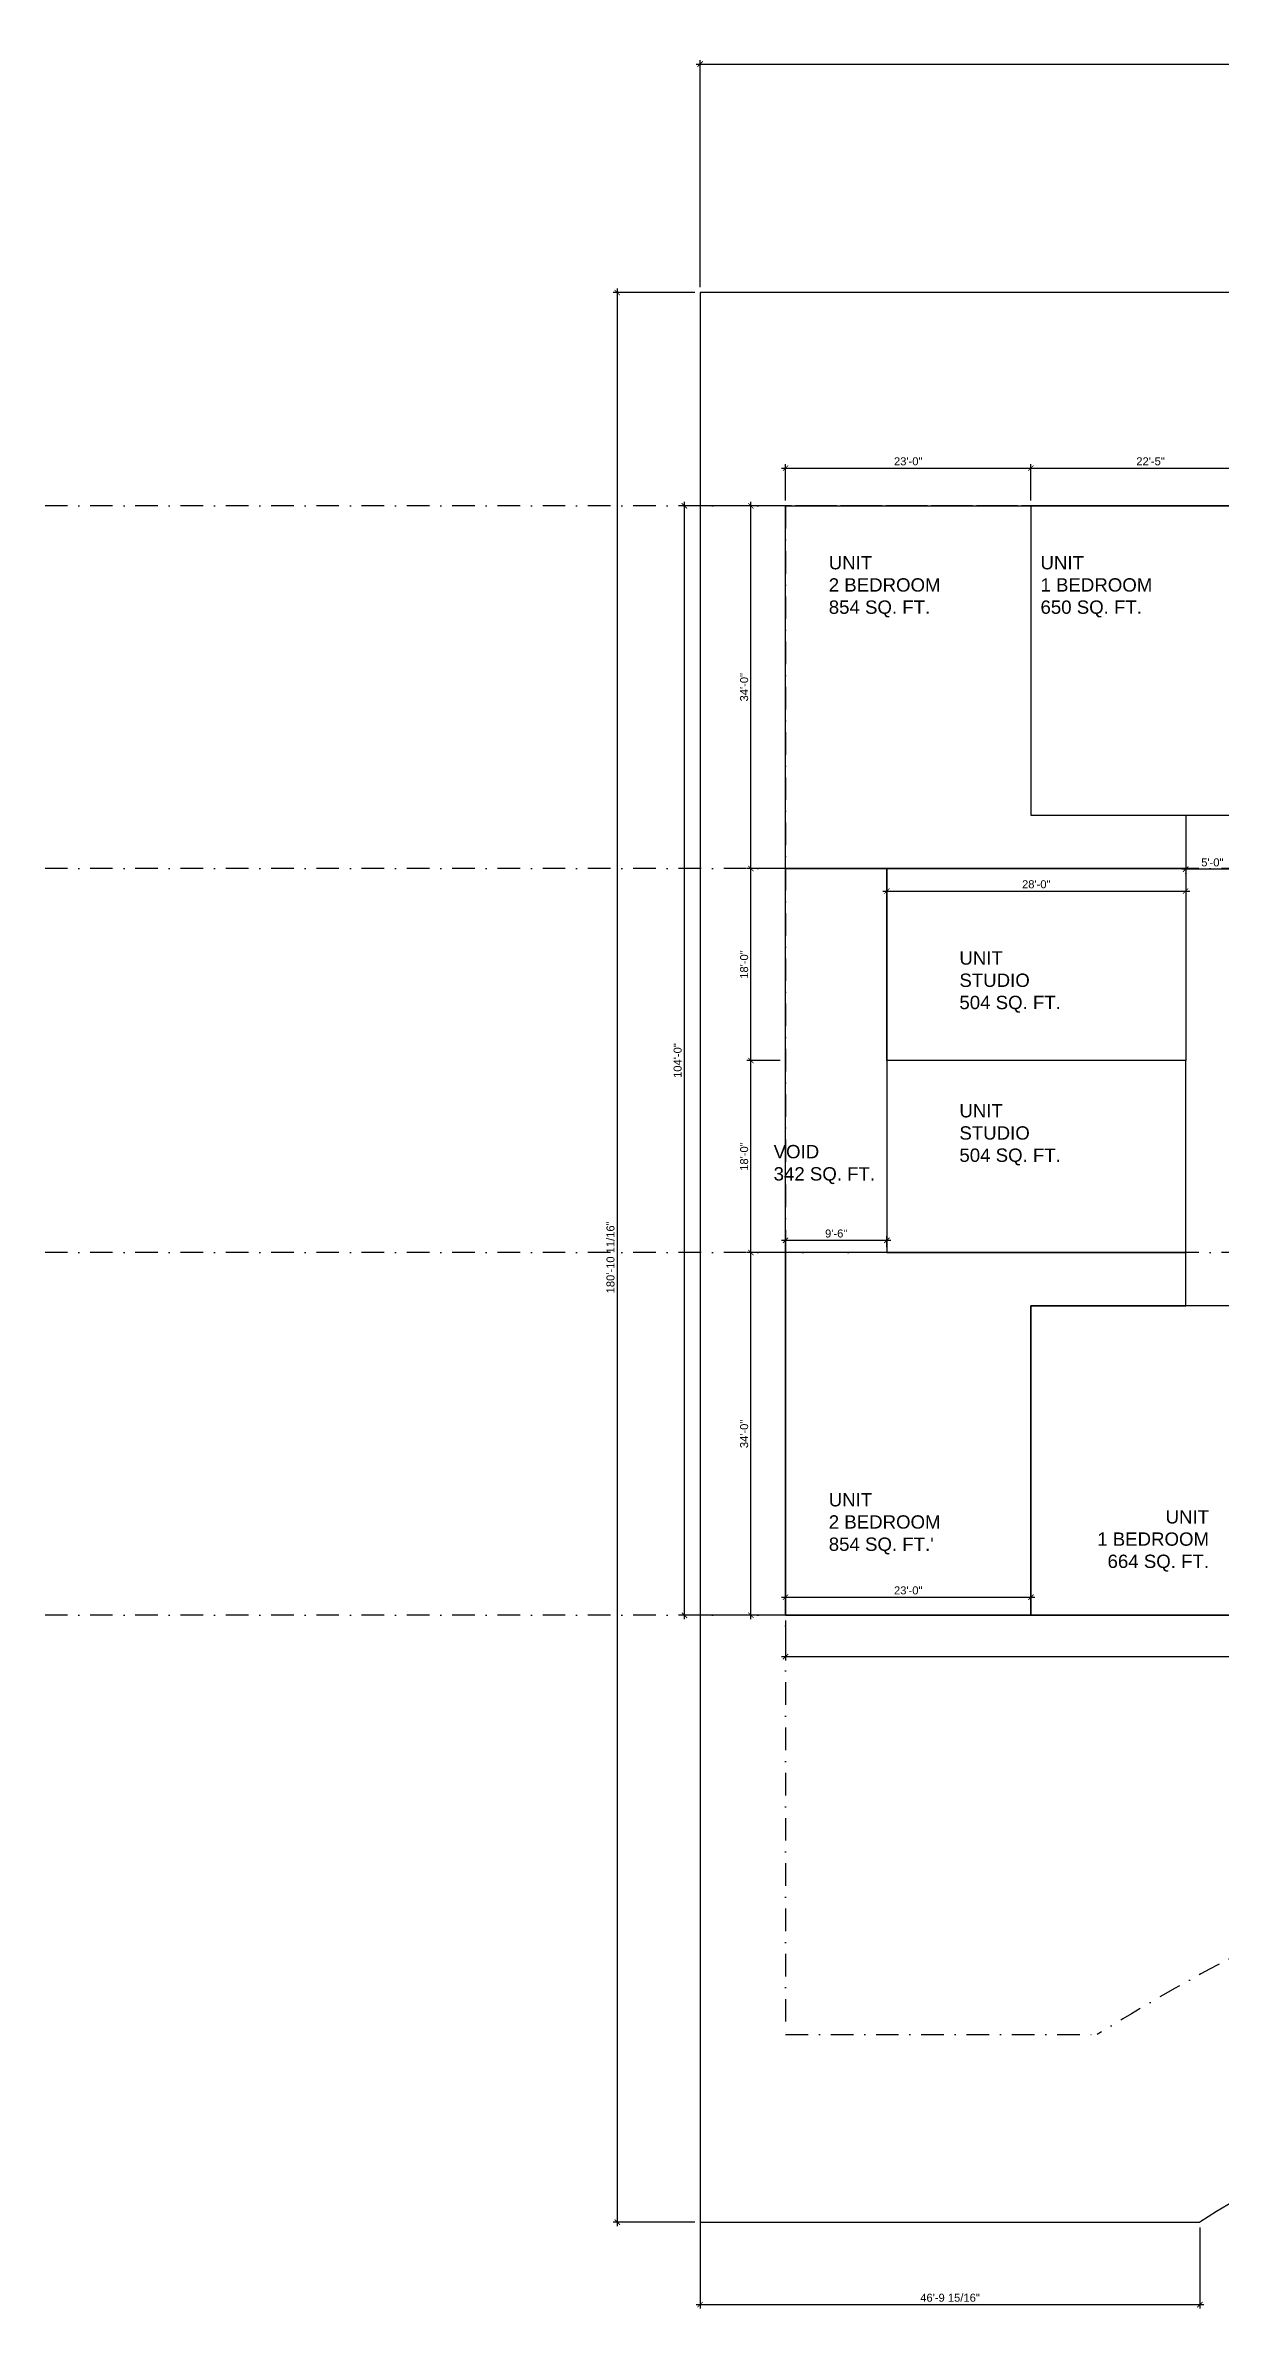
# Model space of a CAD drawing. Header units: feet. Extents: x -7809 to 10324, y 621 to 3578.
# Drawn here: x 3377 to 4699, y 621 to 3169 of the extents above; entities that cross this region are included whole.
import ezdxf

# ---------------------------------------------------------------- set-up
doc = ezdxf.new("R2010")
doc.units = ezdxf.units.FT
doc.header["$LTSCALE"] = 2
doc.linetypes.add('DASHDOT', pattern=[25.4, 12.7, -6.35, 0, -6.35])
doc.layers.add('dimensions', color=9, linetype='Continuous', lineweight=25)
doc.layers.add('text', color=7, linetype='Continuous')
doc.layers.add('walls', color=150, linetype='Continuous')
doc.styles.get("Standard").update_dxf_attribs({"font": 'arial.ttf'})
doc.dimstyles.new('Arch96', dxfattribs={"dimscale": 96, "dimtxt": 0.09375, "dimasz": 0.0625, "dimexe": 0.046875, "dimexo": 0.0625, "dimgap": 0.03125, "dimtad": 1, "dimtoh": 1, "dimdec": 4, "dimzin": 3, "dimdsep": 46, "dimlunit": 4, "dimtxsty": 'Standard', "dimblk": 'ARO14', "dimblk1": 'ARCHTICK', "dimblk2": 'ARCHTICK', "dimsah": 1, "dimcen": 0.1875, "dimdle": 0.046875, "dimclrd": 256, "dimclre": 256, "dimclrt": 256, "dimaunit": 1, "dimadec": 3, "dimazin": 2, "dimtfac": 1, "dimtdec": 4, "dimtmove": 2, "dimatfit": 3, "dimldrblk": 'ARO14', "dimfxl": 1, "dimfrac": 2, "dimlwd": -3, "dimlwe": -3, "dimarcsym": 0})

# ---------------------------------------------------------------- blocks, each defined once
blk = doc.blocks.new('_ARCHTICK')
at = {"linetype": 'ByBlock', "const_width": 0.15}
blk.add_lwpolyline([(-0.5, -0.5), (0.5, 0.5)], dxfattribs=at)
blk = doc.blocks.new('*D95')
at = {"layer": 'Defpoints', "color": 0, "transparency": 16777216}
for p in [(4095.6, 2650.5), (4209.3, 2650.5), (4209.3, 1402.5)]:
    blk.add_point(p, dxfattribs=at)
at = {"layer": 'dimensions', "lineweight": -3, "transparency": 16777216}
for p, q in [((4203.3, 2650.5), (4091.1, 2650.5)), ((4095.6, 1398), (4095.6, 2655)), ((4203.3, 1402.5), (4091.1, 1402.5))]:
    blk.add_line(p, q, dxfattribs=at)
at = {"layer": 'dimensions', "lineweight": -3, "transparency": 16777216, "xscale": 6, "yscale": 6, "zscale": 6}
for p, rotation in [((4095.6, 2650.5), 90), ((4095.6, 1402.5), 270)]:
    blk.add_blockref('_ARCHTICK', p, dxfattribs=dict(at, rotation=rotation))
at = {"layer": 'dimensions', "transparency": 16777216, "insert": (4088, 2026.5), "char_height": 9, "attachment_point": 5, "rotation": 90}
blk.add_mtext('104\'-0"', dxfattribs=at)
blk = doc.blocks.new('ARO14')
blk.add_line((0, 0), (-1.02, 0))
at = {"const_width": 0.0625}
blk.add_lwpolyline([(-0.77, 0.47), (0, 0), (-0.77, -0.47)], dxfattribs=at)
blk = doc.blocks.new('*D96')
at = {"layer": 'Defpoints', "color": 0, "transparency": 16777216}
for p in [(4209.3, 1402.5), (5865.3, 1402.5), (5865.3, 1356)]:
    blk.add_point(p, dxfattribs=at)
at = {"layer": 'dimensions', "lineweight": -3, "transparency": 16777216}
for p, q in [((4209.3, 1396.5), (4209.3, 1351.5)), ((5865.3, 1396.5), (5865.3, 1351.5)), ((4204.8, 1356), (5869.8, 1356))]:
    blk.add_line(p, q, dxfattribs=at)
at = {"layer": 'dimensions', "lineweight": -3, "transparency": 16777216, "xscale": 6, "yscale": 6, "zscale": 6, "rotation": 180}
blk.add_blockref('_ARCHTICK', (4209.3, 1356), dxfattribs=at)
at = {"layer": 'dimensions', "lineweight": -3, "transparency": 16777216, "xscale": 6, "yscale": 6, "zscale": 6}
blk.add_blockref('_ARCHTICK', (5865.3, 1356), dxfattribs=at)
at = {"layer": 'dimensions', "transparency": 16777216, "insert": (5037.3, 1363.6), "char_height": 9, "attachment_point": 5}
blk.add_mtext('138\'-0"', dxfattribs=at)
blk = doc.blocks.new('*D92')
at = {"layer": 'Defpoints', "color": 0, "transparency": 16777216}
for p in [(4170.4, 2026.5), (4209.3, 2026.5), (4209.3, 1810.5)]:
    blk.add_point(p, dxfattribs=at)
at = {"layer": 'dimensions', "lineweight": -3, "transparency": 16777216}
for p, q in [((4203.3, 2026.5), (4165.9, 2026.5)), ((4170.4, 1806), (4170.4, 2031)), ((4203.3, 1810.5), (4165.9, 1810.5))]:
    blk.add_line(p, q, dxfattribs=at)
at = {"layer": 'dimensions', "lineweight": -3, "transparency": 16777216, "xscale": 6, "yscale": 6, "zscale": 6}
for p, rotation in [((4170.4, 2026.5), 90), ((4170.4, 1810.5), 270)]:
    blk.add_blockref('_ARCHTICK', p, dxfattribs=dict(at, rotation=rotation))
at = {"layer": 'dimensions', "transparency": 16777216, "insert": (4162.8, 1918.5), "char_height": 9, "attachment_point": 5, "rotation": 90}
blk.add_mtext('18\'-0"', dxfattribs=at)
blk = doc.blocks.new('*D105')
at = {"layer": 'Defpoints', "color": 0, "transparency": 16777216}
for p in [(4323.3, 2242.5), (4659.3, 2242.5), (4659.3, 2217.2)]:
    blk.add_point(p, dxfattribs=at)
at = {"layer": 'dimensions', "lineweight": -3, "transparency": 16777216}
for p, q in [((4318.8, 2217.2), (4663.8, 2217.2)), ((4323.3, 2236.5), (4323.3, 2212.7)), ((4659.3, 2236.5), (4659.3, 2212.7))]:
    blk.add_line(p, q, dxfattribs=at)
at = {"layer": 'dimensions', "lineweight": -3, "transparency": 16777216, "xscale": 6, "yscale": 6, "zscale": 6, "rotation": 180}
blk.add_blockref('_ARCHTICK', (4323.3, 2217.2), dxfattribs=at)
at = {"layer": 'dimensions', "lineweight": -3, "transparency": 16777216, "xscale": 6, "yscale": 6, "zscale": 6}
blk.add_blockref('_ARCHTICK', (4659.3, 2217.2), dxfattribs=at)
at = {"layer": 'dimensions', "transparency": 16777216, "insert": (4491.3, 2224.8), "char_height": 9, "attachment_point": 5}
blk.add_mtext('28\'-0"', dxfattribs=at)
blk = doc.blocks.new('*D93')
at = {"layer": 'Defpoints', "color": 0, "transparency": 16777216}
for p in [(4170.4, 1810.5), (4209.3, 1810.5), (4209.3, 1402.5)]:
    blk.add_point(p, dxfattribs=at)
at = {"layer": 'dimensions', "lineweight": -3, "transparency": 16777216}
for p, q in [((4203.3, 1810.5), (4165.9, 1810.5)), ((4170.4, 1398), (4170.4, 1815)), ((4203.3, 1402.5), (4165.9, 1402.5))]:
    blk.add_line(p, q, dxfattribs=at)
at = {"layer": 'dimensions', "lineweight": -3, "transparency": 16777216, "xscale": 6, "yscale": 6, "zscale": 6}
for p, rotation in [((4170.4, 1810.5), 90), ((4170.4, 1402.5), 270)]:
    blk.add_blockref('_ARCHTICK', p, dxfattribs=dict(at, rotation=rotation))
at = {"layer": 'dimensions', "transparency": 16777216, "insert": (4162.8, 1606.5), "char_height": 9, "attachment_point": 5, "rotation": 90}
blk.add_mtext('34\'-0"', dxfattribs=at)
blk = doc.blocks.new('*D94')
at = {"layer": 'Defpoints', "color": 0, "transparency": 16777216}
for p in [(4170.4, 2242.5), (4209.3, 2242.5), (4209.3, 2026.5)]:
    blk.add_point(p, dxfattribs=at)
at = {"layer": 'dimensions', "lineweight": -3, "transparency": 16777216}
for p, q in [((4203.3, 2242.5), (4165.9, 2242.5)), ((4170.4, 2022), (4170.4, 2247)), ((4203.3, 2026.5), (4165.9, 2026.5))]:
    blk.add_line(p, q, dxfattribs=at)
at = {"layer": 'dimensions', "lineweight": -3, "transparency": 16777216, "xscale": 6, "yscale": 6, "zscale": 6}
for p, rotation in [((4170.4, 2242.5), 90), ((4170.4, 2026.5), 270)]:
    blk.add_blockref('_ARCHTICK', p, dxfattribs=dict(at, rotation=rotation))
at = {"layer": 'dimensions', "transparency": 16777216, "insert": (4162.8, 2134.5), "char_height": 9, "attachment_point": 5, "rotation": 90}
blk.add_mtext('18\'-0"', dxfattribs=at)
blk = doc.blocks.new('*D97')
at = {"layer": 'Defpoints', "color": 0, "transparency": 16777216}
for p in [(4170.4, 2650.5), (4209.3, 2650.5), (4209.3, 2242.5)]:
    blk.add_point(p, dxfattribs=at)
at = {"layer": 'dimensions', "lineweight": -3, "transparency": 16777216}
for p, q in [((4203.3, 2650.5), (4165.9, 2650.5)), ((4170.4, 2238), (4170.4, 2655)), ((4203.3, 2242.5), (4165.9, 2242.5))]:
    blk.add_line(p, q, dxfattribs=at)
at = {"layer": 'dimensions', "lineweight": -3, "transparency": 16777216, "xscale": 6, "yscale": 6, "zscale": 6}
for p, rotation in [((4170.4, 2650.5), 90), ((4170.4, 2242.5), 270)]:
    blk.add_blockref('_ARCHTICK', p, dxfattribs=dict(at, rotation=rotation))
at = {"layer": 'dimensions', "transparency": 16777216, "insert": (4162.8, 2446.5), "char_height": 9, "attachment_point": 5, "rotation": 90}
blk.add_mtext('34\'-0"', dxfattribs=at)
blk = doc.blocks.new('*D98')
at = {"layer": 'Defpoints', "color": 0, "transparency": 16777216}
for p in [(4485.3, 2693), (4209.3, 2650.5), (4485.3, 2650.5)]:
    blk.add_point(p, dxfattribs=at)
at = {"layer": 'dimensions', "lineweight": -3, "transparency": 16777216}
for p, q in [((4204.8, 2693), (4489.8, 2693)), ((4209.3, 2656.5), (4209.3, 2697.5)), ((4485.3, 2656.5), (4485.3, 2697.5))]:
    blk.add_line(p, q, dxfattribs=at)
at = {"layer": 'dimensions', "lineweight": -3, "transparency": 16777216, "xscale": 6, "yscale": 6, "zscale": 6, "rotation": 180}
blk.add_blockref('_ARCHTICK', (4209.3, 2693), dxfattribs=at)
at = {"layer": 'dimensions', "lineweight": -3, "transparency": 16777216, "xscale": 6, "yscale": 6, "zscale": 6}
blk.add_blockref('_ARCHTICK', (4485.3, 2693), dxfattribs=at)
at = {"layer": 'dimensions', "transparency": 16777216, "insert": (4347.3, 2700.6), "char_height": 9, "attachment_point": 5}
blk.add_mtext('23\'-0"', dxfattribs=at)
blk = doc.blocks.new('*D99')
at = {"layer": 'Defpoints', "color": 0, "transparency": 16777216}
for p in [(4754.3, 2693), (4485.3, 2650.5), (4754.3, 2650.5)]:
    blk.add_point(p, dxfattribs=at)
at = {"layer": 'dimensions', "lineweight": -3, "transparency": 16777216}
for p, q in [((4480.8, 2693), (4758.8, 2693)), ((4485.3, 2656.5), (4485.3, 2697.5)), ((4754.3, 2656.5), (4754.3, 2697.5))]:
    blk.add_line(p, q, dxfattribs=at)
at = {"layer": 'dimensions', "lineweight": -3, "transparency": 16777216, "xscale": 6, "yscale": 6, "zscale": 6, "rotation": 180}
blk.add_blockref('_ARCHTICK', (4485.3, 2693), dxfattribs=at)
at = {"layer": 'dimensions', "lineweight": -3, "transparency": 16777216, "xscale": 6, "yscale": 6, "zscale": 6}
blk.add_blockref('_ARCHTICK', (4754.3, 2693), dxfattribs=at)
at = {"layer": 'dimensions', "transparency": 16777216, "insert": (4619.8, 2700.6), "char_height": 9, "attachment_point": 5}
blk.add_mtext('22\'-5"', dxfattribs=at)
blk = doc.blocks.new('*D109')
at = {"layer": 'Defpoints', "color": 0, "transparency": 16777216}
for p in [(4659.3, 2242.5), (4659.3, 2241.9), (4719.3, 2242.5)]:
    blk.add_point(p, dxfattribs=at)
at = {"layer": 'dimensions', "lineweight": -3, "transparency": 16777216}
for p, q in [((4723.8, 2241.9), (4654.8, 2241.9)), ((4659.3, 2236.5), (4659.3, 2237.4)), ((4719.3, 2236.5), (4719.3, 2237.4))]:
    blk.add_line(p, q, dxfattribs=at)
at = {"layer": 'dimensions', "lineweight": -3, "transparency": 16777216, "xscale": 6, "yscale": 6, "zscale": 6, "rotation": 180}
blk.add_blockref('_ARCHTICK', (4659.3, 2241.9), dxfattribs=at)
at = {"layer": 'dimensions', "lineweight": -3, "transparency": 16777216, "xscale": 6, "yscale": 6, "zscale": 6}
blk.add_blockref('_ARCHTICK', (4719.3, 2241.9), dxfattribs=at)
at = {"layer": 'dimensions', "transparency": 16777216, "insert": (4689.3, 2249.4), "char_height": 9, "attachment_point": 5}
blk.add_mtext('5\'-0"', dxfattribs=at)
blk = doc.blocks.new('*D112')
at = {"layer": 'Defpoints', "color": 0, "transparency": 16777216}
for p in [(4209.3, 1810.5), (4323.3, 1824.3), (4323.3, 1810.5)]:
    blk.add_point(p, dxfattribs=at)
at = {"layer": 'dimensions', "lineweight": -3, "transparency": 16777216}
for p, q in [((4204.8, 1824.3), (4327.8, 1824.3)), ((4209.3, 1816.5), (4209.3, 1828.8)), ((4323.3, 1816.5), (4323.3, 1828.8))]:
    blk.add_line(p, q, dxfattribs=at)
at = {"layer": 'dimensions', "lineweight": -3, "transparency": 16777216, "xscale": 6, "yscale": 6, "zscale": 6, "rotation": 180}
blk.add_blockref('_ARCHTICK', (4209.3, 1824.3), dxfattribs=at)
at = {"layer": 'dimensions', "lineweight": -3, "transparency": 16777216, "xscale": 6, "yscale": 6, "zscale": 6}
blk.add_blockref('_ARCHTICK', (4323.3, 1824.3), dxfattribs=at)
at = {"layer": 'dimensions', "transparency": 16777216, "insert": (4266.3, 1831.9), "char_height": 9, "attachment_point": 5}
blk.add_mtext('9\'-6"', dxfattribs=at)
blk = doc.blocks.new('*D114')
at = {"layer": 'Defpoints', "color": 0, "transparency": 16777216}
for p in [(4209.3, 1402.5), (4485.3, 1422.8), (4485.3, 1402.5)]:
    blk.add_point(p, dxfattribs=at)
at = {"layer": 'dimensions', "lineweight": -3, "transparency": 16777216}
for p, q in [((4209.3, 1408.5), (4209.3, 1427.3)), ((4485.3, 1408.5), (4485.3, 1427.3)), ((4204.8, 1422.8), (4489.8, 1422.8))]:
    blk.add_line(p, q, dxfattribs=at)
at = {"layer": 'dimensions', "lineweight": -3, "transparency": 16777216, "xscale": 6, "yscale": 6, "zscale": 6, "rotation": 180}
blk.add_blockref('_ARCHTICK', (4209.3, 1422.8), dxfattribs=at)
at = {"layer": 'dimensions', "lineweight": -3, "transparency": 16777216, "xscale": 6, "yscale": 6, "zscale": 6}
blk.add_blockref('_ARCHTICK', (4485.3, 1422.8), dxfattribs=at)
at = {"layer": 'dimensions', "transparency": 16777216, "insert": (4347.3, 1430.4), "char_height": 9, "attachment_point": 5}
blk.add_mtext('23\'-0"', dxfattribs=at)
blk = doc.blocks.new('*D138')
at = {"layer": 'Defpoints', "color": 0, "transparency": 16777216}
for p in [(6021.4, 3147.6), (4113.3, 2890.5), (6021.4, 2890.5)]:
    blk.add_point(p, dxfattribs=at)
at = {"layer": 'dimensions', "lineweight": -3, "transparency": 16777216}
for p, q in [((4108.8, 3147.6), (6025.9, 3147.6)), ((4113.3, 2896.5), (4113.3, 3152.1)), ((6021.4, 2896.5), (6021.4, 3152.1))]:
    blk.add_line(p, q, dxfattribs=at)
at = {"layer": 'dimensions', "lineweight": -3, "transparency": 16777216, "xscale": 6, "yscale": 6, "zscale": 6, "rotation": 180}
blk.add_blockref('_ARCHTICK', (4113.3, 3147.6), dxfattribs=at)
at = {"layer": 'dimensions', "lineweight": -3, "transparency": 16777216, "xscale": 6, "yscale": 6, "zscale": 6}
blk.add_blockref('_ARCHTICK', (6021.4, 3147.6), dxfattribs=at)
at = {"layer": 'dimensions', "transparency": 16777216, "insert": (5067.4, 3155.2), "char_height": 9, "attachment_point": 5}
blk.add_mtext('159\'-0 1/8"', dxfattribs=at)
blk = doc.blocks.new('*D140')
at = {"layer": 'Defpoints', "color": 0, "transparency": 16777216}
for p in [(4113.3, 2890.5), (4020.1, 719.8), (4113.3, 719.8)]:
    blk.add_point(p, dxfattribs=at)
at = {"layer": 'dimensions', "lineweight": -3, "transparency": 16777216}
for p, q in [((4107.3, 2890.5), (4015.6, 2890.5)), ((4020.1, 2895), (4020.1, 715.3)), ((4107.3, 719.8), (4015.6, 719.8))]:
    blk.add_line(p, q, dxfattribs=at)
at = {"layer": 'dimensions', "lineweight": -3, "transparency": 16777216, "xscale": 6, "yscale": 6, "zscale": 6}
for p, rotation in [((4020.1, 2890.5), 90), ((4020.1, 719.8), 270)]:
    blk.add_blockref('_ARCHTICK', p, dxfattribs=dict(at, rotation=rotation))
at = {"layer": 'dimensions', "transparency": 16777216, "insert": (4012.5, 1805.1), "char_height": 9, "attachment_point": 5, "rotation": 90}
blk.add_mtext('180\'-10 11/16"', dxfattribs=at)
blk = doc.blocks.new('*D141')
at = {"layer": 'Defpoints', "color": 0, "transparency": 16777216}
for p in [(4113.3, 719.8), (4675.3, 719.8), (4675.3, 627)]:
    blk.add_point(p, dxfattribs=at)
at = {"layer": 'dimensions', "lineweight": -3, "transparency": 16777216}
for p, q in [((4113.3, 713.8), (4113.3, 622.5)), ((4675.3, 713.8), (4675.3, 622.5)), ((4108.8, 627), (4679.8, 627))]:
    blk.add_line(p, q, dxfattribs=at)
at = {"layer": 'dimensions', "lineweight": -3, "transparency": 16777216, "xscale": 6, "yscale": 6, "zscale": 6, "rotation": 180}
blk.add_blockref('_ARCHTICK', (4113.3, 627), dxfattribs=at)
at = {"layer": 'dimensions', "lineweight": -3, "transparency": 16777216, "xscale": 6, "yscale": 6, "zscale": 6}
blk.add_blockref('_ARCHTICK', (4675.3, 627), dxfattribs=at)
at = {"layer": 'dimensions', "transparency": 16777216, "insert": (4394.3, 634.7), "char_height": 9, "attachment_point": 5}
blk.add_mtext('46\'-9 15/16"', dxfattribs=at)

msp = doc.modelspace()

# ---------------------------------------------------------------- linework, layer by layer
msp.add_lwpolyline([(4209.32478, 2650.46134), (5865.32478, 2650.46134), (5865.32478, 1402.46134), (4209.32478, 1402.46134)], close=True)
at = {"layer": 'dimensions', "linetype": 'DASHDOT'}
for p, q in [((6761.11816, 2650.46134), (3376.87461, 2650.46134)), ((5925.44478, 2650.46134), (4209.32478, 2650.46134)), ((4209.32478, 2650.46134), (4209.32478, 930.74134)), ((6761.11816, 2242.46134), (3376.87461, 2242.46134)), ((6761.11816, 1810.46134), (3376.87461, 1810.46134)), ((6761.11816, 1402.46134), (3376.87461, 1402.46134)), ((4209.32478, 930.74134), (4559.88965, 930.74134))]:
    msp.add_line(p, q, dxfattribs=at)
msp.add_arc((5765.47753, -994.57799), 2271.62864, 85.96191043, 122.05379187, dxfattribs=at)
at = {"layer": 'walls'}
for p, q in [((6021.44478, 2890.46134), (4113.32478, 2890.46134)), ((4113.32478, 2890.46134), (4113.32478, 690.74134)), ((4113.32478, 719.77164), (4675.28478, 719.77164))]:
    msp.add_line(p, q, dxfattribs=at)
for points in [[(4659.32478, 2302.46134), (4659.32478, 2242.46134), (4209.32478, 2242.46134), (4209.32478, 2650.46134), (4485.32478, 2650.46134), (4485.32478, 2302.46134), (4659.32478, 2302.46134)], [(4659.32478, 1750.46134), (4659.32478, 1810.46134), (4209.32478, 1810.46134), (4209.32478, 1402.46134), (4485.32478, 1402.46134), (4485.32478, 1750.46134), (4659.32478, 1750.46134)]]:
    msp.add_lwpolyline(points, dxfattribs=at)
for points in [[(4485.32478, 2302.46134), (4754.32478, 2302.46134), (4754.32478, 2650.46134), (4485.32478, 2650.46134)], [(4209.32478, 2242.46134), (4323.32478, 2242.46134), (4323.32478, 1810.46134), (4209.32478, 1810.46134)], [(4323.32478, 2242.46134), (4659.32478, 2242.46134), (4659.32478, 2026.46134), (4323.32478, 2026.46134)], [(4323.32478, 1810.46134), (4659.32478, 1810.46134), (4659.32478, 2026.46134), (4323.32478, 2026.46134)], [(4770.55762, 1750.46134), (4485.32478, 1750.46134), (4485.32478, 1402.46134), (4749.32478, 1402.46134)]]:
    msp.add_lwpolyline(points, close=True, dxfattribs=at)
msp.add_arc((5765.47753, -994.57799), 2031.62864, 82.76200257, 122.45318089, dxfattribs=at)

# ---------------------------------------------------------------- texts
at = {"layer": 'text', "char_height": 15}
for s, width, insert, attachment_point in [('UNIT\\P2 BEDROOM\\P854 SQ. FT.', 131.6050053, (4257.91221, 2594.10191), 1), ('UNIT\\P1 BEDROOM\\P650 SQ. FT.', 179.3531107, (4496.03475, 2594.10191), 1), ('UNIT\\PSTUDIO\\P504 SQ. FT.', 131.6050053, (4404.82959, 2149.37014), 1), ('UNIT\\PSTUDIO\\P504 SQ. FT.', 131.6050053, (4404.82959, 1977.57115), 1), ('VOID\\P342 SQ. FT.', 131.6050053, (4195.92237, 1931.57115), 1), ("UNIT\\P2 BEDROOM\\P854 SQ. FT.'", 131.6050053, (4257.91221, 1470.82076), 7), ('UNIT\\P1 BEDROOM\\P664 SQ. FT.', 179.3531107, (4685.56316, 1451.57376), 9)]:
    msp.add_mtext_dynamic_manual_height_columns(s, width=width, gutter_width=12.5, heights=[0], dxfattribs=dict(at, insert=insert, attachment_point=attachment_point))

# ---------------------------------------------------------------- dimensions: what is measured, and where the dimension line sits
at = {"layer": 'dimensions'}
for base, p1, p2, picture, middle in [((6021.44478, 3147.58841), (4113.32478, 2890.46134), (6021.44478, 2890.46134), '*D138', (5067.38478, 3155.24189)), ((4485.32478, 2693.01494), (4209.32478, 2650.46134), (4485.32478, 2650.46134), '*D98', (4347.32478, 2700.61317)), ((4754.32478, 2693.01494), (4485.32478, 2650.46134), (4754.32478, 2650.46134), '*D99', (4619.82478, 2700.6101)), ((4659.32478, 2217.18886), (4323.32478, 2242.46134), (4659.32478, 2242.46134), '*D105', (4491.32478, 2224.78402)), ((4659.32478, 2241.85198), (4719.32478, 2242.46134), (4659.32478, 2242.46134), '*D109', (4689.32478, 2249.44714)), ((4323.32478, 1824.33957), (4209.32478, 1810.46134), (4323.32478, 1810.46134), '*D112', (4266.32478, 1831.93473)), ((4485.32478, 1422.75716), (4209.32478, 1402.46134), (4485.32478, 1402.46134), '*D114', (4347.32478, 1430.35538)), ((5865.32478, 1355.95573), (4209.32478, 1402.46134), (5865.32478, 1402.46134), '*D96', (5037.32478, 1363.55396)), ((4675.28478, 627.02924), (4113.32478, 719.77164), (4675.28478, 719.77164), '*D141', (4394.30478, 634.68272))]:
    dim = msp.add_linear_dim(base=base, p1=p1, p2=p2, dimstyle='Arch96', dxfattribs=at)
    dim.commit()
    dim.dimension.update_dxf_attribs({"geometry": picture, "text_midpoint": middle})
for base, p1, p2, picture, middle in [((4020.13546, 719.77164), (4113.32478, 2890.46134), (4113.32478, 719.77164), '*D140', (4012.48198, 1805.11649)), ((4095.61685, 2650.46134), (4209.32478, 1402.46134), (4209.32478, 2650.46134), '*D95', (4088.02169, 2026.46134)), ((4170.43822, 2650.46134), (4209.32478, 2242.46134), (4209.32478, 2650.46134), '*D97', (4162.84, 2446.46134)), ((4170.43822, 2242.46134), (4209.32478, 2026.46134), (4209.32478, 2242.46134), '*D94', (4162.84307, 2134.46134)), ((4170.43822, 2026.46134), (4209.32478, 1810.46134), (4209.32478, 2026.46134), '*D92', (4162.84307, 1918.46134)), ((4170.43822, 1810.46134), (4209.32478, 1402.46134), (4209.32478, 1810.46134), '*D93', (4162.84, 1606.46134))]:
    dim = msp.add_linear_dim(base=base, p1=p1, p2=p2, angle=90, dimstyle='Arch96', dxfattribs=at)
    dim.commit()
    dim.dimension.update_dxf_attribs({"geometry": picture, "text_midpoint": middle})

doc.saveas('drawing.dxf')
